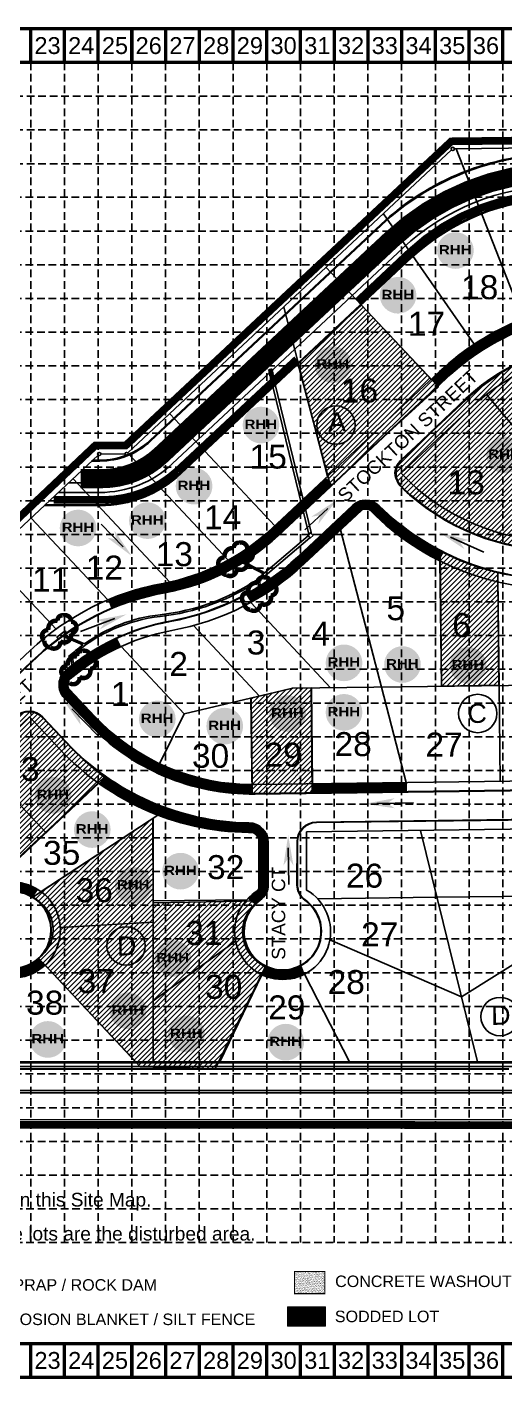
# Model space of a CAD drawing. Extents: x 4118 to 6372, y 4036 to 5445.
# Drawn here: x 4925 to 5423, y 4036 to 5445 of the extents above; entities that cross this region are included whole.
import ezdxf
from ezdxf.enums import TextEntityAlignment as Align

# ---------------------------------------------------------------- set-up
doc = ezdxf.new("R2010")
doc.units = 0
doc.header["$LTSCALE"] = 40
doc.header["$MEASUREMENT"] = 0
for name, pattern in [('3BASE$0$DASHED', [0.75, 0.5, -0.25]), ('3BASE$0$PHANTOM2', [1.25, 0.625, -0.125, 0.125, -0.125, 0.125, -0.125]), ('ACAD_ISO02W100', [15, 12, -3]), ('DASHED', [0.75, 0.5, -0.25]), ('HIDDEN', [0.375, 0.25, -0.125])]:
    doc.linetypes.add(name, pattern=pattern)
doc.layers.get('0').update_dxf_attribs({"linetype": 'CONTINUOUS'})
for name, color, linetype in [('1 EROSION BLANKET', 84, 'CONTINUOUS'), ('3BASE$0$B-DARY', 7, 'CONTINUOUS'), ('3BASE$0$PRO_CHANNEL', 7, 'CONTINUOUS'), ('3BASE$0$PRO_CURB', 7, 'CONTINUOUS'), ('3BASE$0$PRO_LOT_LINES', 7, 'CONTINUOUS'), ('3BASE$0$PRO_ROW', 7, '3BASE$0$PHANTOM2'), ('3BASE$0$PRO_SEWER', 7, 'CONTINUOUS'), ('3BASE$0$PRO_STORM', 7, 'CONTINUOUS'), ('3BASE$0$PROP-SIDEWALK', 7, 'CONTINUOUS'), ('BASE', 7, 'CONTINUOUS'), ('grid', 254, 'HIDDEN'), ('LEGEND', 7, 'CONTINUOUS'), ('LIMITS OF DISTURBANCE', 1, '3BASE$0$DASHED'), ('LOTTEXT', 8, 'CONTINUOUS'), ('P-LOTNUM', 7, 'CONTINUOUS'), ('SILT FENCE', 200, 'CONTINUOUS'), ('SODDED LOT', 2, 'CONTINUOUS'), ('STR-TXTXXXX', 7, 'CONTINUOUS'), ('WATER', 5, 'CONTINUOUS')]:
    doc.layers.add(name, color=color, linetype=linetype)
doc.styles.add('DRHorton', font='ariblk.TTF')
doc.styles.add("L200'", font='ARIAL.TTF', dxfattribs={"height": 0.001968503937008})
doc.styles.get("Standard").update_dxf_attribs({"font": 'ARIAL.TTF'})
pattern_1 = [(45, (0, 0), (-2.651650429449553, 2.651650429449553), [])]

# ---------------------------------------------------------------- blocks, each defined once
blk = doc.blocks.new('Robbie Hale Homes')
h = blk.add_hatch(color=242)
h.paths.add_polyline_path([(78.69822540696084, 25.78470422915278, 1), (40.43404856909645, 25.78470422915278, 1)])
h.paths.add_polyline_path([(42.32948281545312, 17.90510793809595), (76.50029822822269, 17.90510793809595), (76.50029822822269, 34.86907338622756), (42.32948281545312, 34.86907338622756)], flags=24)
at = {"layer": 'BASE', "color": 242, "style": 'DRHorton'}
blk.add_text('RHH', height=9.814143575853077, dxfattribs=at).set_placement((59.39083912051757, 21.64263810623019), align=Align.CENTER)
blk = doc.blocks.new('A$C6DC54E93')
at = {"layer": 'LEGEND', "linetype": 'ACAD_ISO02W100'}
h = blk.add_hatch(dxfattribs=at)
h.set_pattern_fill('GRAVEL', color=240, scale=10.71219718800044, style=0)
h.set_pattern_definition([(228.0128, (-761.5382329501081, -540.2010228759686), (-85.69755856653309, -96.40978906356528), [1.441176160884826, -142.6766970203304]), (184.9697, (-762.5023306970297, -541.2722425948036), (128.5463775200695, 10.71210406694582), [2.473103540399284, -244.8371755141488]), (132.5103999999999, (-764.9661360502673, -541.4864865385402), (107.1218724531052, -117.8342619842234), [1.743817155840216, -172.6381126721251]), (267.2737, (-769.143892953587, -544.1645358355713), (10.71215452910885, 214.2439469198226), [2.252110912410836, -222.958937479884]), (292.8337, (-769.2510149254672, -546.4140972450523), (-53.56109204899806, 128.5463278182612), [2.208373011292232, -218.6292280594522]), (357.2737, (-768.3940391504298, -548.4494147107589), (-214.2439469198226, 10.71215452910885), [2.252110912410836, -222.958937479884]), (37.6942, (-766.1444777409483, -548.5565366826463), (-139.2586421317139, -107.121869098192), [2.978301471982572, -294.8516100579365]), (72.2553, (-763.787794359589, -546.7354631606763), (74.98549560822566, 235.6682977643006), [2.811823215483861, -278.3705947426769]), (121.4296, (-762.930818584548, -544.0574138636839), (-85.69766571012438, 139.2585102739353), [2.259737996808693, -223.7143080645959]), (175.2364, (-764.1091602752299, -542.129218369826), (117.8341792051668, -10.7121064841982), [2.5798398731805, -126.4121002248585]), (222.3974, (-766.680087600349, -541.9149744260517), (-128.5464450021512, -117.8340842489787), [3.336292389808359, -330.293192971563]), (138.8141, (-758.5388177374666, -544.2716578074201), (-74.98541188276693, 64.27315434800043), [1.138717273281635, -112.7334921037553]), (171.4692, (-759.3957935125081, -543.5218040042851), (139.2585450706071, -21.42447910990686), [2.166402622709625, -214.4743738337175]), (225, (-761.5382329501081, -543.2004380886233), (-1.189292796244294e-15, -10.71220050287863), [1.51492963852421, -13.63439888330946]), (203.1986, (-762.288086753269, -541.9149744260517), (53.56098305485477, 21.42440857249931), [0.8158195134437375, -80.76584260160591]), (291.8014, (-763.0379405564281, -542.2363403417135), (-10.71219622926574, 32.1365944885465), [1.153735773739211, -56.53321359617917]), (30.9638, (-762.6094526689099, -543.3075600605107), (32.13657037836036, 21.42442098017892), [1.873873941899711, -60.58843367586522]), (161.5651, (-761.0026230907083, -542.3434623136009), (21.42439903144637, -10.71218008300721), [1.354996534507364, -32.5199489647683]), (16.38950000000001, (-769.2510149254672, -542.2363403417135), (107.1219954298268, 32.13651347013387), [1.898201341713676, -187.9224148785274]), (70.3462, (-767.4299414035081, -541.7007304823151), (-42.84873784091072, -117.8341919450397), [1.592485946165332, -157.6557765922551]), (293.1986, (-761.0026230907083, -540.2010228759686), (-21.42440857249931, 53.56098305485477), [1.631628314690287, -79.95003380035938]), (343.6105, (-760.3598912594271, -541.7007304823151), (-107.1219954298268, 32.13651347013389), [1.89820134171366, -187.9224148785253]), (339.444, (-769.2510149254672, -548.8779025982699), (-53.56100569910433, 21.42435148887942), [1.830500255485514, -89.69455536757893]), (294.7751, (-767.5370633753882, -549.5206344295561), (-53.56090226965623, 117.8342057234202), [1.533750968983509, -151.8415708855089]), (66.80140000000002, (-760.8955011188282, -550.9132200640151), (21.42440857249932, 53.56098305485477), [1.631628314690287, -79.95003380035934]), (17.35400000000001, (-760.2527692875469, -549.4135124576683), (-139.2585850729691, -42.84872985911733), [1.795696326821701, -177.7734543064749]), (69.444, (-766.1444777409483, -550.9132200640151), (-21.42435148887946, -53.56100569910431), [0.9152501277427579, -90.60980549532175]), (101.3098999999995, (-761.5382329501081, -550.9132200640151), (-10.71217182324864, 42.84879681004804), [0.5462149346161403, -54.07548205874443]), (165.9638, (-761.6453549219882, -550.3776102046163), (32.13659741275106, -10.71217637807104), [2.208373011292229, -41.9591407755383]), (186.009, (-763.787794359589, -549.8420003452179), (107.1219692116607, 10.71218987673134), [2.046565272767483, -202.6096727746568]), (303.6901, (-762.6094526689099, -544.2716578074201), (-10.71221148350461, 21.42438963875833), [1.544934502847799, -37.07843878054437]), (353.1572, (-761.7524768938683, -545.5571214699917), (182.1073453988884, -21.42448005134801), [2.697266978755382, -267.0289702723036]), (60.94540000000001, (-759.0744275968673, -545.8784873856539), (-42.84878904336579, -74.98538443558937), [1.102884973687773, -109.1859337610052]), (90, (-758.5388177374666, -544.9143896387059), (-10.71219718800044, 10.71219718800044), [0.642731831280026, -10.06946535672041]), (120.2564, (-764.0020383033498, -549.5206344295561), (42.84873397842393, -74.98540662360321), [1.488181282145772, -147.3304182691078]), (48.01279999999999, (-764.7518921065071, -548.2351707669841), (85.69755856653309, 96.40978906356528), [2.882352321769653, -141.2355208594455]), (0, (-762.8236966126678, -546.0927313293905), (10.71219718800044, 10.71219718800044), [2.785171268880113, -7.927025919120321]), (325.3048, (-760.0385253437867, -546.0927313293905), (-107.1219103811466, 74.98547254367658), [1.693748346183501, -167.6809577258003]), (254.0546, (-758.6459397093467, -547.0568290762999), (-10.71219600212144, -42.84879010872456), [1.55971733496724, -76.42625653536663]), (207.646, (-759.0744275968673, -548.5565366826463), (-203.5317016576893, -107.1220545049935), [2.539487026373324, -251.4096333866493]), (175.4261, (-761.3239890063478, -549.7348783733305), (-139.2585694247553, 10.71214149701282), [2.686608342553297, -265.9739366834524])])
h.paths.add_polyline_path([(0.6695198820225414, 0.791843258555673), (68.8405679947582, 0.6707065236651033), (68.8405679947582, 27.45119949362743), (0.6695198820225414, 27.34840711650304)])
at = {"layer": 'LEGEND', "color": 240, "const_width": 1.339024648500055}
blk.add_lwpolyline([(0.6695198820225414, 0.791843258555673), (68.8405679947582, 0.6707065236651033), (68.8405679947582, 27.45119949362743), (0.6695198820225414, 27.34840711650304)], close=True, dxfattribs=at)

msp = doc.modelspace()

# ---------------------------------------------------------------- hatches: boundary and pattern name
at = {"layer": 'BASE'}
h = msp.add_hatch(dxfattribs=at)
h.set_pattern_fill('AR-SAND', color=30, scale=0.927165548515104, style=0)
h.set_pattern_definition([(37.50000000000001, (5987.992706463119, 4054.962063274745), (-0.05840527142450322, 1.786484616689025), [0, -1.409291633742958, 0, -1.576181432475677, 0, -1.506644016337044]), (7.499999999999999, (5987.992706463119, 4054.962063274745), (1.640875989688806, 2.616596604558475), [0, -0.7602757497823851, 0, -1.270216801465692, 0, -0.4867619129704295]), (327.5, (5986.852292838445, 4054.962063274745), (2.887325047404672, 0.005246879476675822), [0, -0.463582774257552, 0, -1.668897987327187, 0, -2.178839039010495]), (317.5, (5986.852292838445, 4054.962063274745), (2.787177022234118, 0.813750546580567), [0, -0.231791387128776, 0, -1.094055347247823, 0, -1.251673490495391])])
h.paths.add_polyline_path([(5235.16355631731, 4124.499479413377), (5235.16355631731, 4147.678618126255), (5203.421097368603, 4147.678618126255), (5203.421097368603, 4124.499479413377)])
at = {"layer": 'LEGEND'}
h = msp.add_hatch(dxfattribs=at)
h.set_pattern_fill('ANSI31', color=51, scale=92.60919620047765, style=0)
h.set_pattern_definition([(45, (5149.516343278891, 4041.917156132289), (-8.185573829199148, 8.185573829199148), [])])
h.paths.add_polyline_path([(5196.458950478633, 4110.543454173075), (5196.458950478633, 4109.373212738428), (5196.458950478633, 4090.816527885349), (5235.619628203975, 4090.816527885349), (5235.619628203975, 4110.543454173075)])
h = msp.add_hatch(dxfattribs=at)
h.set_pattern_fill('ANSI31', color=51, scale=4.630459810023883, style=0)
h.set_pattern_definition([(45, (5149.516343278891, 4041.917156132289), (-0.4092786914599575, 0.4092786914599573), [])])
h.paths.add_polyline_path([(5196.458950478633, 4110.543454173075), (5196.458950478633, 4109.373212738428), (5196.458950478633, 4090.816527885349), (5235.619628203975, 4090.816527885349), (5235.619628203975, 4110.543454173075)])
at = {"layer": 'SODDED LOT'}
h = msp.add_hatch(dxfattribs=at)
h.set_pattern_fill('ANSI31', color=256, scale=30, style=0)
h.set_pattern_definition(pattern_1)
h.paths.add_polyline_path([(5241.097340874345, 4966.467699494187), (5206.839560963377, 5094.60069923116), (5273.181586794964, 5155.019491343418), (5353.434035974005, 5070.005438064672), (5269.971486081671, 4993.546255501983)])
h = msp.add_hatch(dxfattribs=at)
h.set_pattern_fill('ANSI31', color=256, scale=30, style=0)
h.set_pattern_definition(pattern_1)
edge = h.paths.add_edge_path()
edge.add_line((5743.515239035167, 5012.846485855463), (5742.050393424361, 5122.494299686275))
edge.add_line((5742.050393424361, 5122.494299686275), (5537.128341278567, 5119.678595515835))
edge.add_arc((5540.333725023919, 4886.396341681), 233.304274369792, 90.78721548999934, 132.7156244934897)
edge.add_line((5382.069424626281, 5057.811905906835), (5313.252672978615, 4992.297561581888))
edge.add_arc((5324.44986502453, 4980.535948272396), 16.23923204326865, 133.5917192487132, 209.419879808195)
edge.add_arc((5350.66048660044, 4995.316858526967), 46.3302936953483, 209.4198798081955, 237.3209199887173)
edge.add_line((5325.645230754015, 4956.320280615115), (5331.570206519626, 4951.538125737803))
edge.add_arc((5478.80391014219, 5133.957170755264), 234.4237007375739, 231.0923744207504, 269.5506181293017)
edge.add_line((5476.965298607402, 4899.540680347435), (5689.79757393571, 4901.931755821636))
edge.add_line((5689.79757393571, 4901.931755821636), (5688.557940565031, 5012.054193723877))
edge.add_line((5688.557940565031, 5012.054193723877), (5743.515239035167, 5012.846485855463))
h = msp.add_hatch(dxfattribs=at)
h.set_pattern_fill('ANSI31', color=256, scale=30, style=0)
h.set_pattern_definition(pattern_1)
h.paths.add_polyline_path([(5355.226034164785, 4898.832985498252), (5356.783453844073, 4758.07758954261), (5416.511234606216, 4758.88265848835), (5415.282320957633, 4876.264216635777), (5398.802773509415, 4880.783197429659), (5378.002364025097, 4888.41525370693), (5361.221369753182, 4895.946887053764)])
h = msp.add_hatch(dxfattribs=at)
h.set_pattern_fill('ANSI31', color=256, scale=30, style=0)
h.set_pattern_definition(pattern_1)
h.paths.add_polyline_path([(5222.078847353621, 4646.752602764014), (5220.97640288748, 4756.062923256618), (5201.351171134676, 4755.837447061199), (5158.110067956124, 4745.556292026838), (5159.367355031991, 4645.620640678279)])
h = msp.add_hatch(dxfattribs=at)
h.set_pattern_fill('ANSI31', color=256, scale=30, style=0)
h.set_pattern_definition(pattern_1)
edge = h.paths.add_edge_path()
edge.add_line((4885.721242998381, 4551.125279789996), (5005.138025216938, 4663.085068357196))
edge.add_line((5005.138025216938, 4663.085068357196), (4983.463198291824, 4681.189943667873))
edge.add_line((4983.463198291824, 4681.189943667873), (4964.013983787358, 4700.699690985807))
edge.add_line((4964.013983787358, 4700.699690985807), (4942.015642907061, 4724.300690491677))
edge.add_arc((4925.960273755078, 4709.335583464049), 21.94833266913041, 42.98708068120957, 125.4714893421632)
edge.add_line((4913.223705120225, 4727.21040168311), (4823.936334816379, 4642.505451441501))
edge.add_arc((4836.105616463218, 4629.677828573725), 17.68160977507463, 133.4913549704434, 230.7017763966242)
edge.add_line((4824.906847259082, 4615.994740744199), (4841.40508801957, 4598.793019608464))
edge.add_line((4841.40508801957, 4598.793019608464), (4885.721242998381, 4551.125279789996))
h = msp.add_hatch(dxfattribs=at)
h.set_pattern_fill('ANSI31', color=256, scale=30, style=0)
h.set_pattern_definition(pattern_1)
edge = h.paths.add_edge_path()
edge.add_line((5120.683340080181, 4359.00955043146), (5173.044671010051, 4464.73422618899))
edge.add_line((5173.044671010051, 4464.73422618899), (5165.564482278302, 4470.07385405534))
edge.add_arc((5188.171433537879, 4501.74352585715), 38.91069720895832, 123.6097271051965, 234.47938828739188, ccw=False)
edge.add_line((5166.633080668551, 4534.149415953914), (5056.033127662431, 4532.013566378938))
edge.add_line((5056.033127662431, 4532.013566378938), (5055.946752005993, 4620.021507738188))
edge.add_line((5055.946752005993, 4620.021507738188), (4930.843054236284, 4537.955637534084))
edge.add_line((4930.843054236284, 4537.955637534084), (4936.745119415606, 4533.716198661198))
edge.add_arc((4915.403028864876, 4504.004151083631), 36.58265436415387, -54.35379878256907, 54.310405946637786, ccw=False)
edge.add_line((4936.722610941491, 4474.275948642083), (5042.777254665274, 4361.062916477422))
edge.add_line((5042.777254665274, 4361.062916477422), (5120.683340080181, 4359.00955043146))

# ---------------------------------------------------------------- linework, layer by layer
at = {"layer": '1 EROSION BLANKET', "const_width": 10}
for points in [[(5349.268980386672, 5074.191369015809), (5364.75613038156, 5088.576015742208), (5377.880104950733, 5099.387533057401), (5394.811031662624, 5111.400329113096), (5412.122452165279, 5121.712601608998), (5431.178343746152, 5131.272787383426), (5450.234240641629, 5138.936739631103), (5475.1995790866, 5146.908727965187), (5496.480222549547, 5151.460934703176), (5511.395399513839, 5153.581142832691), (5614.865509603849, 5155.202483048001)], [(5010.679627998082, 4843.734380946038), (5032.009638821735, 4851.460739156569), (5046.269610091409, 4855.735469756135), (5064.582025712407, 4860.04512024343), (5075.791355568976, 4861.988113547176), (5091.919064852406, 4866.216981156298), (5108.242712972581, 4871.696352725028), (5121.977851109321, 4877.533792995524), (5135.690168334567, 4884.524212409542), (5147.824861173597, 4891.556279052167), (5165.527702293757, 4903.812467590385), (5177.521643148619, 4913.556855051685), (5204.871410766268, 4938.98569319146), (5239.760121636436, 4971.629200148251)], [(5155.55307728608, 4849.103119043883), (5181.937106871285, 4865.863033058955), (5201.745185048721, 4881.310691719235), (5224.012803703481, 4901.888355824611), (5247.005233427298, 4923.438664237955), (5253.598064018792, 4929.7003422163), (5266.793227714529, 4942.270478134887), (5271.161519008127, 4945.267316740688), (5273.573855168755, 4946.309697016022), (5277.653111699513, 4946.677636136919), (5282.280367723988, 4946.030314845742), (5286.352353875864, 4944.273299500612), (5288.758525095333, 4941.868959980746), (5302.947822755074, 4928.784971137896), (5315.457588488332, 4918.761740731668), (5328.605106755203, 4909.432403962339), (5343.345714907232, 4900.456692331853), (5356.852400862294, 4893.161235819231)], [(5159.377468299649, 4650.494001053912), (5149.71646176132, 4650.542763620971), (5138.175771632098, 4651.392871130513), (5125.928143448574, 4652.808196383481), (5110.677248235983, 4655.584128492266), (5096.762200109511, 4658.98760356771), (5076.250526763969, 4665.867429880655), (5059.877447507835, 4673.087288239896), (5045.957015687058, 4680.174673059743), (5031.076282674186, 4689.151500627187), (5017.837613626447, 4699.19852038715), (5000.803158419932, 4713.803727384455), (4986.226697140847, 4728.823016198232), (4978.376287642924, 4737.253942977482), (4969.209944881745, 4747.01594321122), (4966.036158769003, 4750.350279215811), (4964.36882917433, 4753.312157564073), (4963.210962876531, 4756.551711016262), (4963.025706394725, 4761.364761529965), (4963.766742951158, 4764.141524103463), (4965.606042516521, 4768.033263409223), (4967.973475584177, 4770.635455379666), (4979.693597388731, 4779.634806418871), (4994.563780911776, 4789.750714380139), (5005.660584648394, 4796.403717134994), (5020.67730775985, 4803.647656087333)], [(5158.517397780492, 4533.169852344265), (5159.486591419094, 4534.407631263597), (5164.855271966127, 4538.682537760204), (5167.959038165282, 4541.364829205567), (5169.804523930221, 4544.717697837608), (5171.39834723079, 4549.327887160438), (5171.39834723079, 4552.932219353925), (5171.083717332936, 4596.875259008008), (5170.089705604835, 4601.161933304929), (5168.781797394295, 4602.991611428824), (5165.884306937533, 4606.497536437468), (5162.958059156109, 4608.638338938422), (5159.457005016139, 4610.048133527091), (5156.792023189319, 4610.256992518664), (5149.371884067408, 4610.465851510236), (5126.291598617481, 4612.391462726187), (5108.351120274086, 4615.238661971651), (5089.038724624194, 4619.667634090169), (5072.048035185298, 4624.834771112), (5039.213792418929, 4638.593789355124), (5015.097695876928, 4652.147864478478), (5004.384107008551, 4659.163549627943), (5002.855057869656, 4660.412745815215)], [(5320.743531273338, 4652.675947761612), (5222.438697029903, 4651.132884863991)], [(4889.564713041356, 4553.9434615948), (4891.815698749134, 4551.5395905862), (4894.470598771318, 4549.751784608439), (4896.779204482353, 4548.886717199844), (4900.819271119921, 4548.021649791251), (4903.935888032628, 4548.021649791251), (4906.93708236596, 4548.59836139698), (4914.382338308487, 4548.483019075835), (4922.981145090003, 4546.602587447078), (4931.455244678174, 4542.973597948887), (4933.528335487817, 4541.585003926051)], [(4940.264871367057, 4471.13243342481), (4938.514883551252, 4469.282115625419), (4931.942333490328, 4464.732345493964), (4924.063039117235, 4461.157690879708), (4915.051659592516, 4458.985748835603)], [(5212.557960379889, 4462.097745214836), (5204.234678636708, 4458.969110705777), (5196.757774224699, 4457.568260914113), (5188.74679989723, 4457.301430871932), (5183.139121588224, 4457.835088072736), (5171.453003142698, 4461.669055900859)]]:
    msp.add_lwpolyline(points, dxfattribs=at)
at = {"layer": '3BASE$0$B-DARY', "color": 7, "linetype": 'Continuous'}
for p, q in [((6196.25060996165, 5328.811058729089), (5370.127674849002, 5318.172773727963)), ((5367.161801977049, 5316.979397962888), (5029.651724897764, 5001.155330414004)), ((4293.684029038592, 4337.60099763511), (4998.749566101506, 4998.827314968175)), ((5026.685710177609, 4999.984992383576), (5001.714285328906, 4999.999035913359)), ((4294.147880735199, 4336.428182995689), (6230.59648544451, 4336.281778891462)), ((6241.969450251329, 4305.464265857285), (4260.498720105261, 4306.375909637002))]:
    msp.add_line(p, q, dxfattribs=at)
for centre in [(5368.4135313683, 5318.150700079956), (5000, 5000), (5028.399995506516, 4999.984028296936)]:
    msp.add_circle(centre, 1.7142856, dxfattribs=at)
at = {"layer": '3BASE$0$PRO_CHANNEL', "color": 7, "linetype": 'Continuous', "ltscale": 50}
for p, q in [((5084.637289700766, 4980.25921485259), (5325.287873647472, 5205.446407697006)), ((5085.32054787926, 4979.529037982564), (5325.971131825967, 5204.71623082698)), ((4942.607192426358, 4946.175734313436), (5000.687910719262, 4946.138451144529)), ((4943.672763156433, 4947.175050508409), (5000.688552639034, 4947.138450938498))]:
    msp.add_line(p, q, dxfattribs=at)
for points in [[(4991.713389305114, 4992.644221648841), (5000.717759988487, 4992.638441564108, 0.1904687934840031), (5053.549042579273, 5013.482262438762), (5294.199626525984, 5238.66945528318, -0.1869692910931993), (5477.046821219446, 5312.241109112788), (6164.161204568532, 5321.077286827856)], [(4992.778287752579, 4993.643538275366), (5000.718401908252, 4993.638441358077, 0.1904687934840086), (5052.865784400778, 5014.212439308787), (5293.516368347489, 5239.399632153206, -0.1869692910931988), (5477.033946889505, 5313.241026235168), (6164.148330238593, 5322.077203950236)], [(4957.258789964877, 4959.916331994323), (5000.69673711608, 4959.888448311608, 0.1904687934839974), (5075.925747924964, 4989.568969945419), (5316.576331871671, 5214.756162789835, -0.1869692910931993), (5477.468455524945, 5279.493823354844), (6158.607609516455, 5288.26376038922)]]:
    msp.add_lwpolyline(points, format="xyb", dxfattribs=at)
at = {"layer": '3BASE$0$PRO_CHANNEL', "color": 7, "linetype": 'Continuous'}
msp.add_lwpolyline([(4967.91449726563, 4969.909493944058), (5000.70315631376, 4969.888446251303, 0.1904687934840029), (5069.09316614002, 4996.870738645676), (5309.743750086729, 5222.057931490093, -0.1869692910931994), (5477.339712225557, 5289.492994578643), (6157.72175932443, 5298.25318356119)], format="xyb", dxfattribs=at)
at = {"layer": '3BASE$0$PRO_CHANNEL', "color": 7, "linetype": 'Continuous', "ltscale": 50}
for centre, radius, start, end in [((5480.558294710308, 5039.513713983653), 227.2499999999996, 90.73766514832097, 133.0987762591075), ((5480.558294710308, 5039.513713983652), 226.2500000000003, 90.73766514832094, 133.0987762591072), ((5000.767348290587, 5069.888425648253), 123.7500000000012, 269.9632207039656, 313.0987762591067), ((5000.767348290587, 5069.888425648253), 122.7500000000012, 269.9632207039676, 313.098776259107)]:
    msp.add_arc(centre, radius, start, end, dxfattribs=at)
at = {"layer": '3BASE$0$PRO_CURB', "color": 7, "linetype": 'Continuous', "ltscale": 50}
for p, q in [((5186.049956600251, 4915.151354790753), (5361.261436513473, 5079.078848700372)), ((5186.391557368494, 4914.786239856609), (5361.603037281717, 5078.713733766227)), ((5315.164913859567, 4994.313667404615), (5382.029096235835, 5056.881630513896)), ((5315.506543666492, 4993.948579641165), (5382.370697005159, 5056.516515578596)), ((5206.88760346308, 4892.879343807906), (5264.067663214187, 4946.376888039846)), ((5207.229204231324, 4892.514228873762), (5264.409263982429, 4946.011773105701)), ((4700.973114320167, 4569.343393323812), (4934.478308089815, 4788.329815493348)), ((4701.315118469705, 4568.97865620851), (4934.820312239356, 4787.965078378046)), ((4963.463985106047, 4745.733937137265), (4987.962055637759, 4719.611647682896)), ((4963.828695017419, 4746.075970294351), (4988.326765549132, 4719.953680839983)), ((4940.944146248708, 4725.160517805191), (4965.714751044045, 4698.7476251006)), ((4941.30885616008, 4725.50255096228), (4966.079460955421, 4699.089658257684)), ((6033.52903125002, 4657.10457883817), (5162.395205284757, 4645.886672250734)), ((6033.535469397786, 4656.604620289635), (5162.401643432521, 4645.386713702198)), ((5226.363938520212, 4616.207892106786), (5490.866414152311, 4619.613986526891)), ((5226.370376667977, 4615.707933558251), (5490.872852300078, 4619.114027978358)), ((5206.127906186409, 4595.721753866786), (5206.1012819174, 4550.845401109349)), ((5206.627906098413, 4595.721457226544), (5206.601281829405, 4550.845104469106)), ((5175.627401406202, 4594.879972605017), (5175.601287285122, 4550.863496164138)), ((5176.127344039029, 4594.783129440605), (5176.101287197128, 4550.863199523897))]:
    msp.add_line(p, q, dxfattribs=at)
at = {"layer": '3BASE$0$PRO_CURB', "color": 7, "linetype": 'Continuous'}
for p, q in [((4899.423125412863, 4358.874621630537), (5426.985020988461, 4358.875658687081)), ((4899.423126395739, 4358.374621630538), (5426.98502098846, 4358.375658687081)), ((4899.423174556696, 4333.874621630585), (5938.402001165366, 4333.879870218419))]:
    msp.add_line(p, q, dxfattribs=at)
at = {"layer": '3BASE$0$PRO_CURB', "color": 7, "linetype": 'Continuous', "ltscale": 50}
for centre, radius, start, end in [((5542.651444450562, 4885.202818669367), 265.5, 90.73322070396473, 133.0943318150747), ((5542.651444450562, 4885.202818669367), 265, 90.73322070396473, 133.0943318150747), ((5542.803342067057, 4884.444264571892), 235.7604786549581, 90.76777360217964, 132.9953433974655), ((5542.803343041474, 4884.444259705811), 235.260483624775, 90.76784725899125, 132.9951323825188), ((5025.839196294235, 5086.390258904766), 234.5, 280.4030340142984, 313.0943318150747), ((5025.839196294235, 5086.390258904766), 235, 280.4030340142984, 313.0943318150747), ((5025.839196294235, 5086.390258904766), 265, 280.4030340142984, 313.0943318150747), ((5025.839196294235, 5086.390258904766), 265.5, 280.4030340142984, 313.0943318150747), ((5116.124810588103, 4594.609303751377), 265.5, 100.4030340142981, 133.1576651484083), ((5116.124810588103, 4594.609303751377), 265, 100.4030340142981, 133.1576651484083), ((5116.124810588103, 4594.609303751377), 235, 100.4030340142981, 129.955865756547), ((5116.124810588103, 4594.609303751377), 234.5, 100.4030340142981, 129.955865756547), ((4978.052381560939, 4759.415263420738), 20, 129.9558657565477, 223.1622222222255), ((4978.052381560939, 4759.415263420738), 19.5, 129.9558657565469, 223.1622222222254), ((4926.720459705187, 4711.821224678806), 20, 43.16222222222662, 133.1622222222211), ((4926.720459705186, 4711.821224678805), 19.5, 43.16222222222429, 133.1622222222222), ((5159.375713982754, 4880.367231513707), 235, 223.162222222226, 270.7377777777777), ((5159.375713982754, 4880.367231513707), 234.5, 223.1622222222259, 270.7377777777777), ((5159.375713982754, 4880.367231513707), 265.5, 223.1622222222231, 269.2477462015466), ((5159.375713982754, 4880.367231513707), 265, 223.1622222222262, 269.2477462015465), ((5155.627404926019, 4594.891838214714), 20, 359.9660075301553, 89.24774620154635), ((5155.627404926019, 4594.891838214714), 20.5, 359.9660075301553, 89.24774620154635), ((5226.627902578596, 4595.709591616846), 20.5, 90.73777777777758, 179.9660075301564), ((5226.627902578596, 4595.709591616846), 20, 90.73777777777758, 179.9660075301564), ((5156.101290716945, 4550.875065133593), 19.5, 305.6513422428068, 359.9660075301578), ((5156.101290716945, 4550.875065133593), 20, 305.6513422428068, 359.9660075301578), ((5226.101278397583, 4550.833535499652), 20, 179.9660075301578, 234.2806728175037), ((5226.101278397583, 4550.833535499652), 19.5, 179.9660075301578, 234.2806728175037), ((5191.07237164289, 4502.120337169312), 40.5, 125.526734570407, 54.15577270214236), ((5191.07237164289, 4502.120337169313), 40, 125.6513422428078, 54.28067281750366)]:
    msp.add_arc(centre, radius, start, end, dxfattribs=at)
at = {"layer": '3BASE$0$PRO_CURB', "color": 7, "linetype": 'Continuous'}
for centre, radius, start, end in [((5328.830106136485, 4979.710156866568), 20, 133.0988888888933, 226.0113612338675), ((5328.830106136485, 4979.710156866568), 19.5, 133.0988888888863, 226.0113612338694), ((5478.150985557951, 5134.397825957548), 235, 226.0113612338686, 270.7332207039638), ((5478.150985557951, 5134.397825957548), 234.5, 226.0113612338688, 270.7332207039638), ((5277.731693943912, 4931.772290674044), 20, 45.31363059355994, 133.0943318150734), ((5277.73169394391, 4931.772290674046), 19.5, 45.31363059356146, 133.0943318150739), ((5478.150985557951, 5134.397825957548), 265.5, 225.3136305935604, 270.7332207039638), ((5478.150985557951, 5134.397825957548), 265, 225.313630593561, 270.7332207039638), ((4909.442975475786, 4503.623100998376), 40.5, 168.8429998610648, 97.47233043575847), ((4909.442975475786, 4503.623100998376), 40, 168.8429998610649, 97.47233043575909)]:
    msp.add_arc(centre, radius, start, end, dxfattribs=at)
at = {"layer": '3BASE$0$PRO_LOT_LINES', "color": 7, "linetype": 'Continuous'}
for p, q in [((5371.890956142308, 5318.137786513354), (5441.676250736084, 5140.993768967308)), ((5296.148316850281, 5250.422030520363), (5390.672441793374, 5114.391349689849)), ((5345.940426282294, 5077.754145654839), (5236.6281804445, 5194.590924581242)), ((5237.907451563123, 4976.678720607993), (5192.33545336321, 5153.150741823499)), ((5448.599233707134, 5009.009392048784), (5403.542620529243, 5062.046634244658)), ((5182.935265998656, 4925.246858844253), (5073.448506464545, 5042.011187259266)), ((5134.385958727081, 4889.304997240309), (5029.680052766762, 5000.970689444242)), ((5073.51848238755, 4866.500091599286), (4972.613855201142, 4974.111834585595)), ((5008.800319838649, 4847.801826716354), (4928.845401503358, 4933.071336770571)), ((5251.465673698814, 4920.892175064105), (5294.047989575683, 4757.011001797558)), ((4954.998298137041, 4817.461826701776), (4885.076947805574, 4892.030838955548)), ((5355.00614071581, 4888.510967445742), (5356.678794897393, 4757.812539197986)), ((5415.29045990659, 4866.678655342453), (5416.673881979543, 4758.580345166491)), ((5157.949569342886, 4845.201848459847), (5241.09478186075, 4756.333316491775)), ((5098.320216580246, 4821.113984620202), (5167.05326478704, 4747.649681543019)), ((5022.820896801496, 4799.351531130346), (5088.5089953325, 4729.141777526427)), ((5201.769239421927, 4755.830035512151), (6039.524331618203, 4766.551469403099)), ((5088.5089953325, 4729.141777526427), (5201.769239421927, 4755.830035512151)), ((5088.5089953325, 4729.141777526427), (5201.769239421927, 4755.830035512151)), ((5221.096419500032, 4756.077381168939), (5222.376096114204, 4656.085569365353)), ((5294.047989575683, 4757.011001797558), (5319.947645484915, 4657.334271910958)), ((5417.953558593716, 4658.588533362901), (5416.673881979542, 4758.580345166491)), ((5158.222816172491, 4745.807320347602), (5159.381133989533, 4655.298284011586)), ((5088.5089953325, 4729.141777526427), (5062.934881063571, 4677.035350169215)), ((4944.542612318089, 4605.077600620307), (4876.141782626379, 4678.025023449948)), ((4893.479416337341, 4557.197019836114), (4999.480630439965, 4656.59149755304)), ((5060.899436916351, 4623.551518501812), (4939.436657840673, 4543.62783844526)), ((5056.170488489203, 4620.439824829302), (5056.130554251768, 4366.253455521641)), ((5394.350487400159, 4366.200319095983), (5334.693997585301, 4607.51889854961)), ((5351.945570817824, 4537.733948769083), (5488.694330616617, 4539.484033968814)), ((5056.156900171714, 4533.948500363501), (5153.652244825313, 4535.196227655301)), ((5227.65830991175, 4536.143343514991), (5351.945570817823, 4537.733948769088)), ((4959.367772634584, 4506.36438329922), (5056.153406909531, 4511.713453726495)), ((5142.068247913792, 4492.184590927018), (5056.140519569236, 4429.683935967886)), ((5240.339242472815, 4493.44224484208), (5377.639526083711, 4433.798420471125)), ((5477.110333705095, 4496.47239724053), (5377.639526083712, 4433.798420471126)), ((4943.636318229004, 4467.142759561362), (5038.255217623251, 4366.25626384665)), ((5125.672564699027, 4366.242530045331), (5169.388106169873, 4457.001992623882)), ((5260.846111984749, 4366.221293452089), (5213.928705100135, 4457.572014926752))]:
    msp.add_line(p, q, dxfattribs=at)
at = {"layer": '3BASE$0$PRO_ROW', "color": 7, "linetype": 'Continuous'}
for p, q in [((5354.771021916854, 5086.016032449126), (5179.559542003634, 4922.088538539508)), ((5314.557369404743, 4979.920633523011), (5388.931098741165, 5049.504539034624)), ((5213.719618827943, 4885.577045125006), (5278.047302238516, 4945.7618910936)), ((4928.022528935914, 4795.214716532889), (4694.499917874788, 4576.246866419012)), ((4995.28727693379, 4726.396414022599), (4963.678690021947, 4760.106019079994)), ((4825.078586645629, 4630.144442665749), (4927.204978607129, 4725.905604234141)), ((4927.204978607129, 4725.905604234141), (4958.813565518972, 4692.195999176746)), ((6043.705224688823, 4666.596786828243), (5162.298250682367, 4655.316704270883)), ((5216.168222197322, 4606.002027715837), (5501.147453062898, 4609.649138921105)), ((5162.938088989456, 4605.320798369085), (5166.168121049303, 4605.36213571877)), ((5166.168121049303, 4605.36213571877), (5166.158699418213, 4545.392286440008)), ((5216.158686766624, 4545.307829830164), (5216.168222197322, 4606.002027715837)), ((6176.554015380667, 4366.077430124812), (4909.421397483179, 4366.276504429878))]:
    msp.add_line(p, q, dxfattribs=at)
for centre, radius, start, end in [((5542.651444450562, 4885.202818669367), 275, 90.73322070396473, 133.0943318150747), ((5542.651444450562, 4885.202818669367), 225, 90.73322070396473, 133.0943318150747), ((5478.150985557951, 5134.397825957548), 225, 223.3582625660948, 270.7332207039638), ((5478.150985557951, 5134.397825957548), 275, 223.310274904354, 270.7332207039638), ((5025.839196294235, 5086.390258904766), 225, 280.4030340142984, 313.0943318150747), ((5025.839196294235, 5086.390258904766), 275, 280.4030340142984, 313.0943318150747), ((5116.124810588103, 4594.609303751377), 275, 100.4030340142981, 133.1576651484083), ((5116.124810588103, 4594.609303751377), 225, 100.4030340142981, 132.6494805106406), ((5159.41897830047, 4880.298280828938), 224.9999999999937, 223.1576651484106, 270.7332207039654), ((5159.41897830048, 4880.298280828936), 274.9999999999987, 223.1576651484088, 270.7332207039633), ((4909.442975475786, 4503.623100998376), 50, 163.1576651484196, 103.1576651484193), ((5191.085551637223, 4502.048866657395), 50.00000000000205, 119.9032587424056, 59.90318110086172)]:
    msp.add_arc(centre, radius, start, end, dxfattribs=at)
at = {"layer": '3BASE$0$PRO_SEWER', "color": 7, "linetype": 'Continuous'}
for p, q in [((5214.273430687264, 4920.923041316907), (5238.322915693074, 4943.290909602337)), ((5002.133507779732, 4926.750640366559), (5024.842918842216, 4903.023400538161)), ((5400.899074862065, 4897.621891942505), (5366.004304458416, 4913.103282234028)), ((4980.37123813589, 4815.054205148788), (5016.17731907255, 4828.292143615151)), ((4998.267305864798, 4706.967434110767), (4971.51765929562, 4734.202978080108)), ((5327.597249941027, 4636.283130064763), (5289.429802079809, 4635.531884004533)), ((5197.552947008382, 4551.239787553597), (5197.04977793004, 4589.411311858512))]:
    msp.add_line(p, q, dxfattribs=at)
for points in [[(5247.791634004659, 4952.097544920082), (5228.234827165978, 4926.851627025008), (5221.102286492338, 4934.561758839697), (5230.449284585453, 4936.054367503421)], [(5033.784025744133, 4893.681555995874), (5008.261089798061, 4912.875430143193), (5015.868461645978, 4920.117471473406), (5017.49454921176, 4910.792768089166)], [(5354.184270603455, 4918.347350478371), (5385.085898615478, 4910.290400044313), (5380.800664169466, 4900.701029115845), (5375.753580357017, 4908.708600468372)], [(5028.306044494409, 4832.776279175646), (5000.539408833029, 4817.001647384757), (4996.92360412058, 4826.862946758696), (5006.12508785442, 4824.643273117907)], [(4962.456653179273, 4743.428574009005), (4988.225339119055, 4724.565915420493), (4980.712128727089, 4717.226232956853), (4978.965753278946, 4726.52915866707)], [(5276.501202159008, 4635.277411664902), (5307.907312290001, 4641.063715366776), (5308.08583989925, 4630.561934710442), (5300.122789188039, 4635.678972656984)], [(5196.879337618433, 4602.341292608071), (5202.461401854895, 4570.898238956266), (5191.958682700419, 4570.787969181398), (5197.12736670692, 4578.71759462127)]]:
    msp.add_solid(points, dxfattribs=at)
at = {"layer": '3BASE$0$PRO_STORM', "color": 5, "linetype": 'Continuous'}
for p, q in [((5166.75040935531, 4871.048778968726), (5217.719426146763, 4914.769766203929)), ((5168.540870661019, 4868.961496450054), (5219.509887452471, 4912.682483685257)), ((5217.232322016116, 4915.337622059528), (5220.268369316004, 4917.941929413289)), ((5219.836629369875, 4912.301574759641), (5217.232322016116, 4915.337622059528)), ((5219.836629369875, 4912.301574759641), (5222.872676669762, 4914.905882113401)), ((5222.872676669762, 4914.905882113401), (5220.268369316004, 4917.941929413289)), ((5149.89102101285, 4890.436986892312), (5140.592858617202, 4884.559557516794)), ((5140.592858617202, 4884.559557516794), (5142.199086020394, 4882.191558919493)), ((5142.199086020394, 4882.191558919493), (5151.493956297081, 4887.901124420773)), ((5149.348665967106, 4886.464245336931), (5171.932136093739, 4874.606275111264)), ((5151.493956297081, 4887.901124420773), (5149.89102101285, 4890.436986892312)), ((5151.069180724087, 4887.537421359764), (5173.434369426927, 4875.794064814353)), ((5165.9719171825, 4861.472895109857), (5165.741066374593, 4867.227469259971)), ((5167.680263422224, 4862.546313987791), (5167.489659936327, 4867.297615933884)), ((5167.928953924751, 4862.742317271523), (5158.548767470237, 4856.996701370804)), ((5158.548767470237, 4856.996701370804), (5160.115753624978, 4854.438468701392)), ((5160.115753624978, 4854.438468701392), (5169.495940079491, 4860.18408460211)), ((5169.495940079491, 4860.18408460211), (5167.928953924751, 4862.742317271523)), ((4964.477945690272, 4815.650657538294), (4955.588398497543, 4809.171772548706)), ((4955.588398497543, 4809.171772548706), (4957.355367131064, 4806.747350587055)), ((4957.355367131064, 4806.747350587055), (4966.244914323793, 4813.22623557664)), ((4961.815482714735, 4810.047534646615), (4982.899633972031, 4800.956858467343)), ((4963.484850794595, 4811.233500632143), (4984.549911521585, 4802.151055556271)), ((4966.244914323793, 4813.22623557664), (4964.477945690272, 4815.650657538294)), ((4968.020408348806, 4788.67723455908), (4969.187083878876, 4787.372490581664)), ((4971.544323149562, 4779.869884156476), (4970.209944458362, 4788.312978638064)), ((4973.123025974957, 4781.091178467006), (4971.760965205229, 4789.709427427593))]:
    msp.add_line(p, q, dxfattribs=at)
for points in [[(5177.53407240005, 5084.575633348811), (5218.598892305883, 4916.238849719077)], [(5179.838650170926, 5086.732126760978), (5221.270547412505, 4916.890585088126)]]:
    msp.add_lwpolyline(points, dxfattribs=at)
msp.add_lwpolyline([(4970.42813661998, 4775.155334347745), (4979.150607619698, 4781.857460850513), (4977.322754937126, 4784.236316577709), (4968.600283937408, 4777.53419007494)], close=True, dxfattribs=at)
msp.add_circle((5166.54327494903, 4869.059534052248), 2, dxfattribs=at)
for centre, radius, start, end in [((5037.490361946248, 5063.055270205126), 232.1250000000007, 276.4087065778721, 303.1901959211364), ((5037.490361946248, 5063.055270205126), 233.8750000000007, 276.4087065778721, 303.1918567354966), ((5082.138338886986, 4665.554882588842), 166.1249999999961, 96.40870657787029, 131.6381221864723), ((5082.138338886986, 4665.554882588842), 167.8749999999961, 96.40870657787029, 125.5431580177202), ((5082.138338886986, 4665.554882588842), 167.8749999999961, 126.2384037671577, 132.8263901228862), ((5082.138338886986, 4665.554882588842), 166.1249999999961, 132.3579376934243, 132.8371778762082)]:
    msp.add_arc(centre, radius, start, end, dxfattribs=at)
msp.add_ellipse((5179.514834302766, 5082.731357001327), major_axis=(-0.3876651941164602, 2.157046401560659), ratio=0.5432903300808901, dxfattribs=at)
at = {"layer": '3BASE$0$PROP-SIDEWALK', "color": 7, "linetype": 'Continuous'}
for p, q in [((6178.661352990025, 4361.077098987445), (4909.420611952526, 4361.276504491583)), ((6176.975482902539, 4365.077363897338), (4909.421240377049, 4365.276504442219))]:
    msp.add_line(p, q, dxfattribs=at)
at = {"layer": 'BASE', "const_width": 3.515400000000142}
for points in [[(4119.942063753943, 4037.272650919242), (6369.798063754034, 4037.272650919242), (6369.798063754034, 5443.432650919299), (4119.942063753943, 5443.432650919299)], [(4155.096063753945, 4072.426650919243), (6334.644063754033, 4072.426650919243), (6334.644063754033, 5408.278650919297), (4155.096063753945, 5408.278650919297)]]:
    msp.add_lwpolyline(points, close=True, dxfattribs=at)
for points in [[(4928.484063753976, 5408.278650919297), (4928.484063753976, 5443.432650919299)], [(4963.638063753977, 5408.278650919297), (4963.638063753977, 5443.432650919299)], [(4998.792063753978, 5408.278650919297), (4998.792063753978, 5443.432650919299)], [(5033.94606375398, 5408.278650919297), (5033.94606375398, 5443.432650919299)], [(5069.100063753982, 5408.278650919297), (5069.100063753982, 5443.432650919299)], [(5104.254063753983, 5408.278650919297), (5104.254063753983, 5443.432650919299)], [(5139.408063753985, 5408.278650919297), (5139.408063753985, 5443.432650919299)], [(5174.562063753986, 5408.278650919297), (5174.562063753986, 5443.432650919299)], [(5209.716063753987, 5408.278650919297), (5209.716063753987, 5443.432650919299)], [(5244.870063753989, 5408.278650919297), (5244.870063753989, 5443.432650919299)], [(5280.02406375399, 5408.278650919297), (5280.02406375399, 5443.432650919299)], [(5315.178063753991, 5408.278650919297), (5315.178063753991, 5443.432650919299)], [(5350.332063753993, 5408.278650919297), (5350.332063753993, 5443.432650919299)], [(5385.486063753994, 5408.278650919297), (5385.486063753994, 5443.432650919299)], [(5420.640063753995, 5408.278650919297), (5420.640063753995, 5443.432650919299)], [(4928.484063753976, 4037.272650919242), (4928.484063753976, 4072.426650919243)], [(4963.638063753977, 4037.272650919242), (4963.638063753977, 4072.426650919243)], [(4998.792063753978, 4037.272650919242), (4998.792063753978, 4072.426650919243)], [(5033.94606375398, 4037.272650919242), (5033.94606375398, 4072.426650919243)], [(5069.100063753982, 4037.272650919242), (5069.100063753982, 4072.426650919243)], [(5104.254063753983, 4037.272650919242), (5104.254063753983, 4072.426650919243)], [(5139.408063753985, 4037.272650919242), (5139.408063753985, 4072.426650919243)], [(5174.562063753986, 4037.272650919242), (5174.562063753986, 4072.426650919243)], [(5209.716063753987, 4037.272650919242), (5209.716063753987, 4072.426650919243)], [(5244.870063753989, 4037.272650919242), (5244.870063753989, 4072.426650919243)], [(5280.02406375399, 4037.272650919242), (5280.02406375399, 4072.426650919243)], [(5315.178063753991, 4037.272650919242), (5315.178063753991, 4072.426650919243)], [(5350.332063753993, 4037.272650919242), (5350.332063753993, 4072.426650919243)], [(5385.486063753994, 4037.272650919242), (5385.486063753994, 4072.426650919243)], [(5420.640063753995, 4037.272650919242), (5420.640063753995, 4072.426650919243)]]:
    msp.add_lwpolyline(points, dxfattribs=at)
at = {"layer": 'BASE', "color": 30, "const_width": 1.15895693564388}
msp.add_lwpolyline([(5203.421097368603, 4124.499479413377), (5235.16355631731, 4124.499479413377), (5235.16355631731, 4147.678618126255), (5203.421097368603, 4147.678618126255)], close=True, dxfattribs=at)
at = {"layer": 'grid', "color": 253, "linetype": 'DASHED', "ltscale": 0.4}
for p, q in [((4928.484063753976, 5408.278650919297), (4928.484063753976, 4177.733388251497)), ((4963.638063753977, 5408.278650919297), (4963.638063753977, 4177.733388251497)), ((4998.792063753978, 5408.278650919297), (4998.792063753978, 4177.733388251497)), ((5033.94606375398, 5408.278650919297), (5033.94606375398, 4177.733388251497)), ((5069.100063753982, 5408.278650919297), (5069.100063753981, 4177.733388251497)), ((5104.254063753983, 5408.278650919297), (5104.254063753982, 4177.733388251497)), ((5139.408063753985, 5408.278650919297), (5139.408063753985, 4177.733388251497)), ((5174.562063753986, 5408.278650919297), (5174.562063753986, 4177.733388251497)), ((5209.716063753987, 5408.278650919297), (5209.716063753987, 4177.733388251497)), ((5244.870063753989, 5408.278650919297), (5244.870063753989, 4177.733388251497)), ((5280.02406375399, 5408.278650919297), (5280.02406375399, 4177.733388251497)), ((5315.178063753991, 5408.278650919297), (5315.178063753991, 4177.733388251497)), ((5350.332063753993, 5408.278650919297), (5350.332063753993, 4177.733388251497)), ((5385.486063753994, 5408.278650919297), (5385.486063753994, 4177.733388251497)), ((5420.640063753995, 5408.278650919297), (5420.640063753995, 4177.733388251497)), ((4156.390435247657, 5373.009134593118), (6335.938435247745, 5373.009134593118)), ((4156.390435247657, 5337.855134593116), (6335.938435247745, 5337.855134593116)), ((4156.390435247657, 5302.701134593115), (6335.938435247745, 5302.701134593115)), ((4155.096063753945, 5267.662650919292), (6334.644063754033, 5267.662650919292)), ((4155.096063753945, 5232.50865091929), (6334.644063754033, 5232.50865091929)), ((4155.096063753945, 5197.354650919289), (6334.644063754033, 5197.354650919289)), ((4155.096063753945, 5162.200650919287), (6334.644063754033, 5162.200650919287)), ((4155.096063753945, 5127.046650919287), (6334.644063754033, 5127.046650919287)), ((4155.096063753945, 5091.892650919284), (6334.644063754033, 5091.892650919284)), ((4155.096063753945, 5056.738650919283), (6334.644063754033, 5056.738650919283)), ((4155.096063753945, 5021.584650919282), (6334.644063754033, 5021.584650919282)), ((4155.096063753945, 4986.43065091928), (6334.644063754033, 4986.43065091928)), ((4155.096063753945, 4951.276650919279), (6334.644063754033, 4951.276650919279)), ((4155.096063753945, 4916.122650919277), (6334.644063754033, 4916.122650919277)), ((4155.096063753945, 4880.968650919276), (6334.644063754033, 4880.968650919276)), ((4155.096063753945, 4845.814650919275), (6334.644063754033, 4845.814650919275)), ((4155.096063753945, 4810.660650919273), (6334.644063754033, 4810.660650919273)), ((4155.096063753945, 4775.506650919272), (6334.644063754033, 4775.506650919272)), ((4155.096063753945, 4740.352650919271), (6334.644063754033, 4740.352650919271)), ((4155.096063753945, 4705.198650919269), (6334.644063754033, 4705.198650919269)), ((4155.096063753945, 4670.044650919268), (6334.644063754033, 4670.044650919268)), ((4155.096063753945, 4634.890650919266), (6334.644063754033, 4634.890650919266)), ((4155.096063753945, 4599.736650919264), (6334.644063754033, 4599.736650919264)), ((4155.096063753945, 4564.582650919263), (6334.644063754033, 4564.582650919263)), ((4155.096063753945, 4529.428650919262), (6334.644063754033, 4529.428650919262)), ((4155.096063753945, 4494.27465091926), (6334.644063754033, 4494.27465091926)), ((4155.096063753945, 4459.120650919259), (6334.644063754033, 4459.120650919259)), ((4155.096063753945, 4423.966650919258), (6334.644063754033, 4423.966650919258)), ((4155.096063753945, 4388.812650919256), (6334.644063754033, 4388.812650919256)), ((4155.096063753945, 4353.658650919255), (6334.644063754033, 4353.658650919255)), ((4155.884253155902, 4318.349388251502), (6335.43225315599, 4318.349388251502)), ((4155.884253155902, 4283.195388251501), (6335.43225315599, 4283.195388251501)), ((4155.884253155902, 4248.041388251499), (6335.43225315599, 4248.041388251499)), ((4155.884253155902, 4212.887388251498), (6335.43225315599, 4212.887388251498)), ((4155.884253155902, 4177.733388251497), (6335.43225315599, 4177.733388251497))]:
    msp.add_line(p, q, dxfattribs=at)
at = {"layer": 'LEGEND', "color": 170, "ltscale": 100, "const_width": 4.66611964603388}
for points in [[(5130.751148255033, 4892.022201424767, 0.5205670505517462), (5130.751148255033, 4892.022201424767, 0.7651954600696135), (5126.433131850561, 4881.02256375266, 0.4178788784126488), (5132.76224473501, 4873.857211351982, 0.6649002420699669), (5142.975928335143, 4880.532284428382, 0.744833174426672), (5153.872107447973, 4888.757035389663, 0.9756416855879776), (5154.345051094171, 4900.932094879466, 0.5205670505517462), (5145.737474835272, 4907.380556204766, 0.5205670505517462), (5140.442592615695, 4901.69496514837, 0.5402640007904789), (5130.751148255033, 4892.022201424767)], [(5155.470866940891, 4855.752569205132, 0.5205670505517462), (5155.470866940891, 4855.752569205132, 0.7651954600696135), (5151.152850536419, 4844.752931533026, 0.4178788784126488), (5157.481963420869, 4837.587579132348, 0.6649002420699669), (5167.695647021002, 4844.262652208748, 0.744833174426672), (5178.591826133831, 4852.487403170028, 0.9756416855879776), (5179.06476978003, 4864.662462659831, 0.5205670505517462), (5170.457193521131, 4871.110923985131, 0.5205670505517462), (5165.162311301553, 4865.425332928736, 0.5402640007904789), (5155.470866940891, 4855.752569205132)], [(4947.026973203007, 4816.334126220915, 0.5205670505517462), (4947.026973203007, 4816.334126220915, 0.7651954600696135), (4942.708956798536, 4805.334488548809, 0.4178788784126488), (4949.038069682985, 4798.169136148131, 0.6649002420699669), (4959.251753283118, 4804.84420922453, 0.744833174426672), (4970.147932395947, 4813.068960185811, 0.9756416855879776), (4970.620876042146, 4825.244019675614, 0.5205670505517462), (4962.013299783247, 4831.692481000914, 0.5205670505517462), (4956.718417563669, 4826.006889944519, 0.5402640007904789), (4947.026973203007, 4816.334126220915)], [(4967.178895658941, 4779.224749999295, 0.5205670505517462), (4967.178895658941, 4779.224749999295, 0.7651954600696135), (4962.860879254469, 4768.225112327189, 0.4178788784126488), (4969.189992138919, 4761.059759926511, 0.6649002420699669), (4979.403675739051, 4767.734833002911, 0.744833174426672), (4990.299854851881, 4775.959583964192, 0.9756416855879776), (4990.772798498079, 4788.134643453995, 0.5205670505517462), (4982.16522223918, 4794.583104779294, 0.5205670505517462), (4976.870340019603, 4788.897513722899, 0.5402640007904789), (4967.178895658941, 4779.224749999295)]]:
    msp.add_lwpolyline(points, format="xyb", close=True, dxfattribs=at)
at = {"layer": 'LEGEND', "color": 51}
msp.add_lwpolyline([(5196.458950478633, 4109.373212738428), (5196.458950478633, 4090.816527885349), (5235.619628203975, 4090.816527885349), (5235.619628203975, 4110.543454173075), (5196.458950478633, 4110.543454173075)], close=True, dxfattribs=at)
at = {"layer": 'LIMITS OF DISTURBANCE', "ltscale": 1.5, "const_width": 8}
msp.add_lwpolyline([(4348.722462891199, 4397.411447974044), (4359.94865017245, 4389.397784561108), (4449.650662815397, 4372.094456407889), (4516.083647977998, 4365.496577254474), (4514.38121049239, 4300.748023758671), (5441.479346005639, 4300.263839870958), (6187.323190784867, 4300.275153023505, -0.01262422649562107), (6224.089275353787, 4300.717977916504), (6186.954231028386, 5335.174551005073), (5366.958951438224, 5326.003434825237), (5027.64013419, 5008.933060046813), (4995.935845043092, 5008.933060046813), (4354.915235556897, 4402.253216197347)], format="xyb", close=True, dxfattribs=at)
at = {"layer": 'LOTTEXT', "color": 7}
for centre in [(5246.708928588318, 5030.184392805649), (5394.486494093465, 4729.406513427049), (5027.960823443673, 4487.067906779718), (5417.771817783036, 4413.411849636002)]:
    msp.add_circle(centre, 20, dxfattribs=at)
at = {"layer": 'SILT FENCE', "const_width": 8}
for points in [[(5269.49502288975, 5159.247772222071), (5323.454033250868, 5209.997215071291, -0.1978431006688813), (5484.044552079109, 5271.199357116791), (5612.002285136086, 5272.779163825838)], [(4952.622646094074, 4952.080641367837), (5003.494435841105, 4952.080641367837, 0.1868372868094665), (5081.226524376156, 4982.177782582143), (5205.950039797031, 5098.748629869584)]]:
    msp.add_lwpolyline(points, format="xyb", dxfattribs=at)
at = {"layer": 'SODDED LOT'}
for points in [[(5241.097340874345, 4966.467699494187), (5206.839560963377, 5094.60069923116), (5273.181586794964, 5155.019491343418), (5353.434035974005, 5070.005438064672), (5269.971486081671, 4993.546255501983)], [(5355.226034164785, 4898.832985498252), (5356.783453844073, 4758.07758954261), (5416.511234606216, 4758.88265848835), (5415.282320957633, 4876.264216635777), (5398.802773509415, 4880.783197429659), (5378.002364025097, 4888.41525370693), (5361.221369753182, 4895.946887053764)], [(5222.078847353621, 4646.752602764014), (5220.97640288748, 4756.062923256618), (5201.351171134676, 4755.837447061199), (5158.110067956124, 4745.556292026838), (5159.367355031991, 4645.620640678279)]]:
    msp.add_lwpolyline(points, close=True, dxfattribs=at)
for points in [[(5743.515239035167, 5012.846485855463), (5742.050393424361, 5122.494299686275), (5537.128341278567, 5119.678595515835, 0.1850159587305203), (5382.069424626281, 5057.811905906835), (5313.252672978615, 4992.297561581888, 0.3434891422480518), (5310.304788633046, 4972.559139936086, 0.1223462807007052), (5325.645230754015, 4956.320280615115), (5331.570206519626, 4951.538125737803, 0.1693987572988035), (5476.965298607402, 4899.540680347435), (5689.79757393571, 4901.931755821636), (5688.557940565031, 5012.054193723877)], [(4885.721242998381, 4551.125279789996), (5005.138025216938, 4663.085068357196), (4983.463198291824, 4681.189943667873), (4964.013983787358, 4700.699690985807), (4942.015642907061, 4724.300690491677, 0.3762956839253601), (4913.223705120225, 4727.21040168311), (4823.936334816379, 4642.505451441501, 0.451572056551473), (4824.906847259082, 4615.994740744199), (4841.40508801957, 4598.793019608464)], [(5120.683340080181, 4359.00955043146), (5173.044671010051, 4464.73422618899), (5165.564482278302, 4470.07385405534, -0.5253995346619054), (5166.633080668551, 4534.149415953914), (5056.033127662431, 4532.013566378938), (5055.946752005993, 4620.021507738188), (4930.843054236284, 4537.955637534084), (4936.745119415606, 4533.716198661198, -0.5131814022556064), (4936.722610941491, 4474.275948642083), (5042.777254665274, 4361.062916477422)]]:
    msp.add_lwpolyline(points, format="xyb", close=True, dxfattribs=at)
at = {"layer": 'WATER', "color": 5, "linetype": 'Continuous', "ltscale": 50, "const_width": 20}
msp.add_lwpolyline([(4980.432051158842, 4974.320620449414), (5002.571422103916, 4974.306408746619, 0.1904687934840026), (5064.12243094755, 4998.590471901555), (5304.77301489426, 5223.777664745972, -0.1869692910931989), (5479.072815518641, 5293.910130358065), (6170.165928411725, 5303.867001609377)], format="xyb", dxfattribs=at)

# ---------------------------------------------------------------- block references
at = {"layer": '3BASE$0$PRO_SEWER'}
for p in [(5311.645246945813, 5186.388945508456), (5251.864838252691, 5139.721104996551), (5183.963012437091, 5067.410154914878), (5109.021381852211, 5004.380530361358), (5363.049323514165, 4973.250736519699), (5039.226440786621, 4940.694703157933), (4990.600068805404, 4904.726402752294), (4918.349849575256, 4897.044503239448), (5195.551544635543, 4756.42778155471), (5256.498843824815, 4754.693693379465), (5324.885101150343, 4753.868912160089), (5000.896982055944, 4697.929434875007), (5136.766598557537, 4703.556193745257), (5195.551544635543, 4704.807652162573), (5071.203219956941, 4690.453516562823), (4892.167004341383, 4618.37695361195), (4933.128117014394, 4582.587690440751), (5025.182593221381, 4539.209655146801), (4975.957509790815, 4524.242183870801), (5017.239188774846, 4448.235449552762), (4970.42456544954, 4393.676069092213), (5031.292905560545, 4369.472544149108), (4886.86801420246, 4363.754636009574), (5134.867940175108, 4360.926448062193)]:
    msp.add_blockref('Robbie Hale Homes', p, dxfattribs=at)
at = {"layer": '3BASE$0$PRO_STORM', "xscale": 0.1500000000002369, "yscale": 0.1500000000005484, "zscale": 0.15, "rotation": 103.1150218391461}
msp.add_blockref('A$C6DC54E93', (5182.584000082164, 5078.689109060698), dxfattribs=at)

# ---------------------------------------------------------------- texts
at = {"layer": 'BASE'}
for s, p in [('23', (4946.061063753977, 5425.855650919299)), ('24', (4981.215063753978, 5425.855650919299)), ('25', (5016.369063753979, 5425.855650919299)), ('26', (5051.523063753981, 5425.855650919299)), ('27', (5086.677063753982, 5425.855650919299)), ('28', (5121.831063753983, 5425.855650919299)), ('29', (5156.985063753985, 5425.855650919299)), ('30', (5192.139063753986, 5425.855650919299)), ('31', (5227.293063753988, 5425.855650919299)), ('32', (5262.447063753989, 5425.855650919299)), ('33', (5297.601063753991, 5425.855650919299)), ('34', (5332.755063753992, 5425.855650919299)), ('35', (5367.909063753994, 5425.855650919299)), ('36', (5403.063063753994, 5425.855650919299)), ('23', (4946.061063753977, 4054.849650919243)), ('24', (4981.215063753978, 4054.849650919243)), ('25', (5016.369063753979, 4054.849650919243)), ('26', (5051.523063753981, 4054.849650919243)), ('27', (5086.677063753982, 4054.849650919243)), ('28', (5121.831063753983, 4054.849650919243)), ('29', (5156.985063753985, 4054.849650919243)), ('30', (5192.139063753986, 4054.849650919243)), ('31', (5227.293063753988, 4054.849650919243)), ('32', (5262.447063753989, 4054.849650919243)), ('33', (5297.601063753991, 4054.849650919243)), ('34', (5332.755063753992, 4054.849650919243)), ('35', (5367.909063753994, 4054.849650919243)), ('36', (5403.063063753994, 4054.849650919243))]:
    msp.add_text(s, height=17.57700000000071, dxfattribs=at).set_placement(p, align=Align.MIDDLE_CENTER)
at = {"layer": 'BASE', "color": 7, "style": "L200'"}
for s, p in [('Location of concrete washout will be determined in the field and will be reflected on this Site Map.', (4197.570700999162, 4215.328173367056)), ('Stabilization practices are expected to be used at all disturbed areas; Robbie Hale lots are the disturbed area.', (4197.550723969675, 4179.881995345077))]:
    msp.add_text(s, height=14.25650483460494, dxfattribs=at).set_placement(p)
at = {"layer": 'LEGEND', "style": "L200'"}
for s, p in [('RIPRAP / ROCK DAM', (4893.780680182938, 4127.559520295132)), ('CONCRETE WASHOUT', (5245.86761697366, 4131.355636637827)), ('EROSION BLANKET / SILT FENCE', (4893.736138052635, 4091.724187716061)), ('SODDED LOT', (5245.553671052447, 4094.741028328077))]:
    msp.add_text(s, height=11.98719448817805, dxfattribs=at).set_placement(p)
at = {"layer": 'LOTTEXT', "color": 7}
for s, p in [('A', (5238.639390505024, 5023.298871254952)), ('C', (5383.924597984198, 4719.448556379772)), ('D', (5018.611174657481, 4476.959963363775)), ('D', (5408.638987160165, 4404.68286510389))]:
    msp.add_text(s, height=20, rotation=0.820232058499384, dxfattribs=at).set_placement(p)
at = {"layer": 'P-LOTNUM', "color": 7, "linetype": 'Continuous'}
for s, p in [('18', (5396.524982838198, 5173.927641021564)), ('17', (5341.062434465695, 5135.741516508096)), ('16', (5271.173124005093, 5066.130608647912)), ('15', (5176.124539046526, 4997.141752533014)), ('13', (5382.467363327674, 4970.387473249711)), ('14', (5128.639071307806, 4933.988747100372)), ('13', (5078.211358349325, 4895.60106505459)), ('12', (5005.275776183408, 4881.733173290052)), ('11', (4949.3411293163, 4868.960386548214)), ('5', (5309.040321350861, 4838.997683840532)), ('4', (5230.696521045614, 4812.718541378698)), ('6', (5377.591188421602, 4821.681563872415)), ('3', (5163.376893293645, 4803.427267313336)), ('2', (5082.709622426014, 4781.26634352383)), ('1', (5021.851271245492, 4749.729926111153)), ('28', (5264.625821888821, 4697.51101149077)), ('27', (5359.440745809771, 4697.222901083096)), ('30', (5116.003912442553, 4685.301441897899)), ('29', (5191.721521963905, 4686.507585489692)), ('33', (4918.394680950409, 4671.501633705234)), ('35', (4960.814013645503, 4584.119911182201)), ('32', (5131.770065483103, 4569.22803728029)), ('26', (5276.488990508758, 4560.317926238376)), ('36', (4994.746554637766, 4545.16141597822)), ('31', (5109.097468301906, 4500.525446424555)), ('27', (5292.308536189498, 4499.334626329918)), ('37', (4996.837676669846, 4450.426024057847)), ('30', (5129.732677166838, 4444.417578924993)), ('28', (5257.429488680253, 4449.398061378558)), ('38', (4943.089593132367, 4427.901432998492)), ('29', (5195.455653943184, 4422.97288669076))]:
    msp.add_text(s, height=25, dxfattribs=at).set_placement(p, align=Align.MIDDLE)
at = {"layer": 'STR-TXTXXXX', "color": 7, "linetype": 'Continuous'}
for p in [(5321.680672572191, 5019.007743257926, 77877.82338458541), (4858.054011941828, 4696.054330525334, 778.7782338458541)]:
    msp.add_text('STOCKTON STREET', height=14, rotation=43.07034292618589, dxfattribs=at).set_placement(p, align=Align.MIDDLE)
msp.add_text('STACY CT', height=14, rotation=90.08703300833297, dxfattribs=at).set_placement((5193.731865922811, 4569.383116482833, 614.84), align=Align.RIGHT)

doc.saveas('drawing.dxf')
